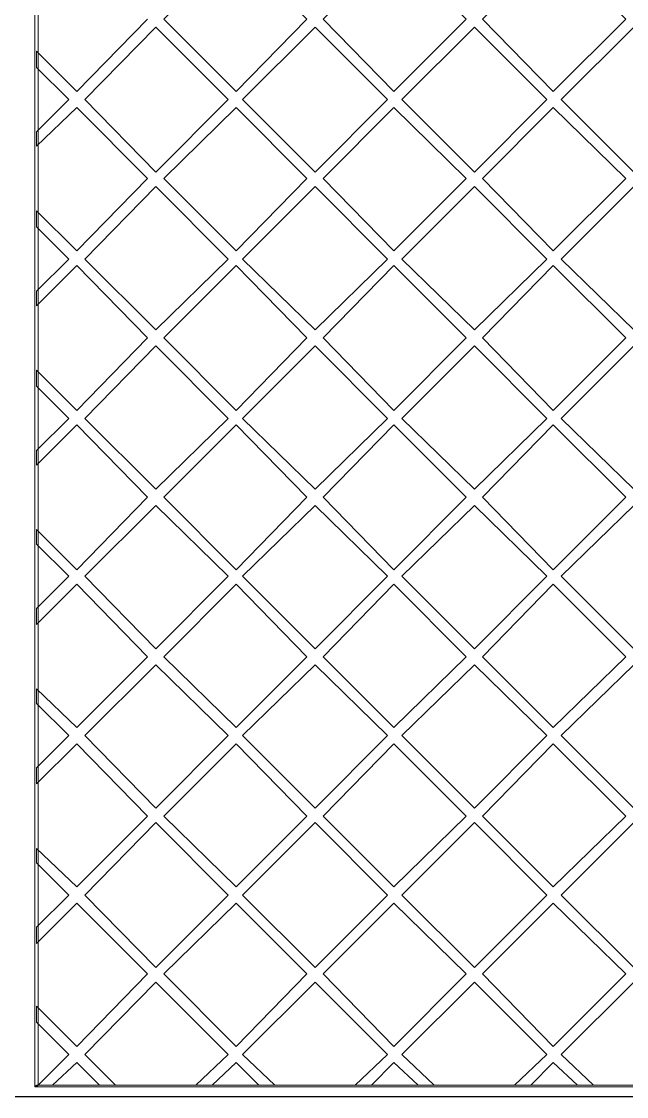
# Model space of a CAD drawing. Extents: x -66030 to 95157, y -13132 to 45879.
# Drawn here: x -1219 to 249, y 24423 to 27030 of the extents above; entities that cross this region are included whole.
import ezdxf

# ---------------------------------------------------------------- set-up
doc = ezdxf.new("R2010")
doc.units = 0
doc.header["$LTSCALE"] = 100
doc.header["$MEASUREMENT"] = 0
doc.layers.get('0').update_dxf_attribs({"linetype": 'CONTINUOUS'})
doc.layers.add('3', color=11, linetype='CONTINUOUS')

msp = doc.modelspace()

# ---------------------------------------------------------------- linework, layer by layer
at = {"lineweight": 0}
for points in [[(-1182.1, 24446.4), (-1178.2, 24450.3), (-1178.2, 28461.7), (-1186.1, 28461.7), (-1186.1, 24450.3), (-1182.1, 24446.4), (-1186.1, 24450.3), (-1186.1, 24446.4), (-1182.1, 24446.4)], [(-873.6, 27036.1), (-697.8, 27207.9), (-525.9, 27036.1), (-697.8, 26860.3), (-873.6, 27036.1)], [(-486.9, 27036.1), (-315, 27207.9), (-139.3, 27036.1), (-315, 26860.3), (-486.9, 27036.1)], [(-100.2, 27036.1), (71.7, 27207.9), (247.4, 27036.1), (71.7, 26860.3), (-100.2, 27036.1)], [(-1065, 26840.8), (-893.1, 27016.5), (-717.3, 26840.8), (-893.1, 26665), (-1065, 26840.8)], [(-682.2, 26840.8), (-506.4, 27016.5), (-330.6, 26840.8), (-506.4, 26665), (-682.2, 26840.8)], [(-295.5, 26840.8), (-119.7, 27016.5), (56, 26840.8), (-119.7, 26665), (-295.5, 26840.8)], [(91.2, 26840.8), (267, 27016.5), (438.8, 26840.8), (267, 26665), (91.2, 26840.8)], [(-873.6, 26649.4), (-697.8, 26821.2), (-525.9, 26649.4), (-697.8, 26473.6), (-873.6, 26649.4)], [(-486.9, 26649.4), (-315, 26821.2), (-139.3, 26649.4), (-315, 26473.6), (-486.9, 26649.4)], [(-100.2, 26649.4), (71.7, 26821.2), (247.4, 26649.4), (71.7, 26473.6), (-100.2, 26649.4)], [(-1065, 26454.1), (-893.1, 26629.8), (-717.3, 26454.1), (-893.1, 26282.2), (-1065, 26454.1)], [(-682.2, 26454.1), (-506.4, 26629.8), (-330.6, 26454.1), (-506.4, 26282.2), (-682.2, 26454.1)], [(-295.5, 26454.1), (-119.7, 26629.8), (56, 26454.1), (-119.7, 26282.2), (-295.5, 26454.1)], [(91.2, 26454.1), (267, 26629.8), (438.8, 26454.1), (267, 26282.2), (91.2, 26454.1)], [(-873.6, 26262.7), (-697.8, 26438.5), (-525.9, 26262.7), (-697.8, 26086.9), (-873.6, 26262.7)], [(-486.9, 26262.7), (-315, 26438.5), (-139.3, 26262.7), (-315, 26086.9), (-486.9, 26262.7)], [(-100.2, 26262.7), (71.7, 26438.5), (247.4, 26262.7), (71.7, 26086.9), (-100.2, 26262.7)], [(-1065, 26067.4), (-893.1, 26243.2), (-717.3, 26067.4), (-893.1, 25895.5), (-1065, 26067.4)], [(-682.2, 26067.4), (-506.4, 26243.2), (-330.6, 26067.4), (-506.4, 25895.5), (-682.2, 26067.4)], [(-295.5, 26067.4), (-119.7, 26243.2), (56, 26067.4), (-119.7, 25895.5), (-295.5, 26067.4)], [(91.2, 26067.4), (267, 26243.2), (438.8, 26067.4), (267, 25895.5), (91.2, 26067.4)], [(-873.6, 25876), (-697.8, 26051.8), (-525.9, 25876), (-697.8, 25700.2), (-873.6, 25876)], [(-486.9, 25876), (-315, 26051.8), (-139.3, 25876), (-315, 25700.2), (-486.9, 25876)], [(-100.2, 25876), (71.7, 26051.8), (247.4, 25876), (71.7, 25700.2), (-100.2, 25876)], [(-1065, 25684.6), (-893.1, 25856.5), (-717.3, 25684.6), (-893.1, 25508.8), (-1065, 25684.6)], [(-682.2, 25684.6), (-506.4, 25856.5), (-330.6, 25684.6), (-506.4, 25508.8), (-682.2, 25684.6)], [(-295.5, 25684.6), (-119.7, 25856.5), (56, 25684.6), (-119.7, 25508.8), (-295.5, 25684.6)], [(91.2, 25684.6), (267, 25856.5), (438.8, 25684.6), (267, 25508.8), (91.2, 25684.6)], [(-873.6, 25489.3), (-697.8, 25665.1), (-525.9, 25489.3), (-697.8, 25317.4), (-873.6, 25489.3)], [(-486.9, 25489.3), (-315, 25665.1), (-139.3, 25489.3), (-315, 25317.4), (-486.9, 25489.3)], [(-100.2, 25489.3), (71.7, 25665.1), (247.4, 25489.3), (71.7, 25317.4), (-100.2, 25489.3)], [(-1065, 25297.9), (-893.1, 25469.8), (-717.3, 25297.9), (-893.1, 25122.1), (-1065, 25297.9)], [(-682.2, 25297.9), (-506.4, 25469.8), (-330.6, 25297.9), (-506.4, 25122.1), (-682.2, 25297.9)], [(-295.5, 25297.9), (-119.7, 25469.8), (56, 25297.9), (-119.7, 25122.1), (-295.5, 25297.9)], [(91.2, 25297.9), (267, 25469.8), (438.8, 25297.9), (267, 25122.1), (91.2, 25297.9)], [(-873.6, 25102.6), (-697.8, 25278.4), (-525.9, 25102.6), (-697.8, 24930.8), (-873.6, 25102.6)], [(-486.9, 25102.6), (-315, 25278.4), (-139.3, 25102.6), (-315, 24930.8), (-486.9, 25102.6)], [(-100.2, 25102.6), (71.7, 25278.4), (247.4, 25102.6), (71.7, 24930.8), (-100.2, 25102.6)], [(-1065, 24911.2), (-893.1, 25087), (-717.3, 24911.2), (-893.1, 24735.5), (-1065, 24911.2)], [(-682.2, 24911.2), (-506.4, 25087), (-330.6, 24911.2), (-506.4, 24735.5), (-682.2, 24911.2)], [(-295.5, 24911.2), (-119.7, 25087), (56, 24911.2), (-119.7, 24735.5), (-295.5, 24911.2)], [(91.2, 24911.2), (267, 25087), (438.8, 24911.2), (267, 24735.5), (91.2, 24911.2)], [(-873.6, 24719.8), (-697.8, 24891.7), (-525.9, 24719.8), (-697.8, 24544.1), (-873.6, 24719.8)], [(-486.9, 24719.8), (-315, 24891.7), (-139.3, 24719.8), (-315, 24544.1), (-486.9, 24719.8)], [(-100.2, 24719.8), (71.7, 24891.7), (247.4, 24719.8), (71.7, 24544.1), (-100.2, 24719.8)], [(3258.9, 24450.3), (3258.9, 24450.3), (-1182.1, 24450.3), (-1182.1, 24446.4), (3258.9, 24446.4), (3258.9, 24450.3), (3258.9, 24446.4), (3258.9, 24446.4), (3258.9, 24450.3)]]:
    msp.add_lwpolyline(points, close=True, dxfattribs=at)
msp.add_lwpolyline([(-912.6, 27036.1), (-1084.5, 26860.3), (-1182.1, 26958), (-1182.1, 26918.9), (-1104, 26840.8), (-1182.1, 26762.7), (-1182.1, 26727.5), (-1084.5, 26821.2), (-912.6, 26649.4), (-1084.5, 26473.6), (-1182.1, 26571.3), (-1182.1, 26532.2), (-1104, 26454.1), (-1182.1, 26376), (-1182.1, 26340.8), (-1084.5, 26438.5), (-912.6, 26262.7), (-1084.5, 26086.9), (-1182.1, 26184.6), (-1182.1, 26145.5), (-1104, 26067.4), (-1182.1, 25989.3), (-1182.1, 25954.1), (-1084.5, 26051.8), (-912.6, 25876), (-1084.5, 25700.2), (-1182.1, 25797.9), (-1182.1, 25762.7), (-1104, 25684.6), (-1182.1, 25606.5), (-1182.1, 25567.4), (-1084.5, 25665.1), (-912.6, 25489.3), (-1084.5, 25317.4), (-1182.1, 25411.2), (-1182.1, 25376), (-1104, 25297.9), (-1182.1, 25219.8), (-1182.1, 25180.7), (-1084.5, 25278.4), (-912.6, 25102.6), (-1084.5, 24930.8), (-1182.1, 25024.5), (-1182.1, 24989.3), (-1104, 24911.2), (-1182.1, 24833.1), (-1182.1, 24794), (-1084.5, 24891.7), (-912.6, 24719.8), (-1084.5, 24544.1), (-1182.1, 24641.7), (-1182.1, 24602.7), (-1104, 24524.5), (-1178.2, 24450.3), (-1143.1, 24450.3), (-1084.5, 24505), (-1029.8, 24450.3), (-990.8, 24450.3), (-1065, 24524.5), (-893.1, 24700.3), (-717.3, 24524.5), (-795.5, 24450.3), (-756.4, 24450.3), (-697.8, 24505), (-643.1, 24450.3), (-604.1, 24450.3), (-682.2, 24524.5), (-506.4, 24700.3), (-330.6, 24524.5), (-408.8, 24450.3), (-369.7, 24450.3), (-315, 24505), (-256.4, 24450.3), (-217.4, 24450.3), (-295.5, 24524.5), (-119.7, 24700.3), (56, 24524.5), (-22.1, 24450.3), (17, 24450.3), (71.7, 24505), (130.3, 24450.3), (169.3, 24450.3), (91.2, 24524.5), (267, 24700.3)], dxfattribs=at)
at = {"layer": '3'}
msp.add_line((-66009.4, 24422.6), (95156.9, 24422.6), dxfattribs=at)

doc.saveas('drawing.dxf')
